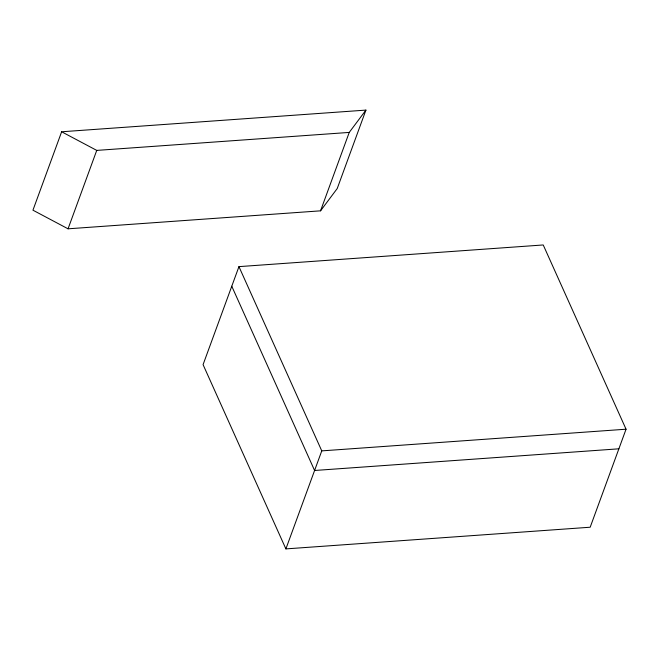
<?xml version="1.0" encoding="UTF-8"?>
<svg xmlns="http://www.w3.org/2000/svg" width="659" height="659" viewBox="0 0 659 659"><rect width="100%" height="100%" fill="white"/><g stroke="black" fill="none" stroke-linecap="round" stroke-linejoin="round"><path stroke-width="0.99" d="M61.641 131.775L32.95 210.188L68.05 228.813L320.546 210.831L337.235 188.515L365.934 110.102L61.641 131.775L96.741 150.4L349.237 132.418L365.934 110.102M68.05 228.813L96.741 150.4M238.945 266.631L203.071 364.649L285.891 548.898L590.184 527.225L626.05 429.207L543.23 244.959L238.945 266.631L321.765 450.88L285.891 548.898M320.546 210.831L349.237 132.418M321.765 450.88L626.05 429.207M618.875 448.812L314.59 470.485L231.77 286.237"/></g></svg>
